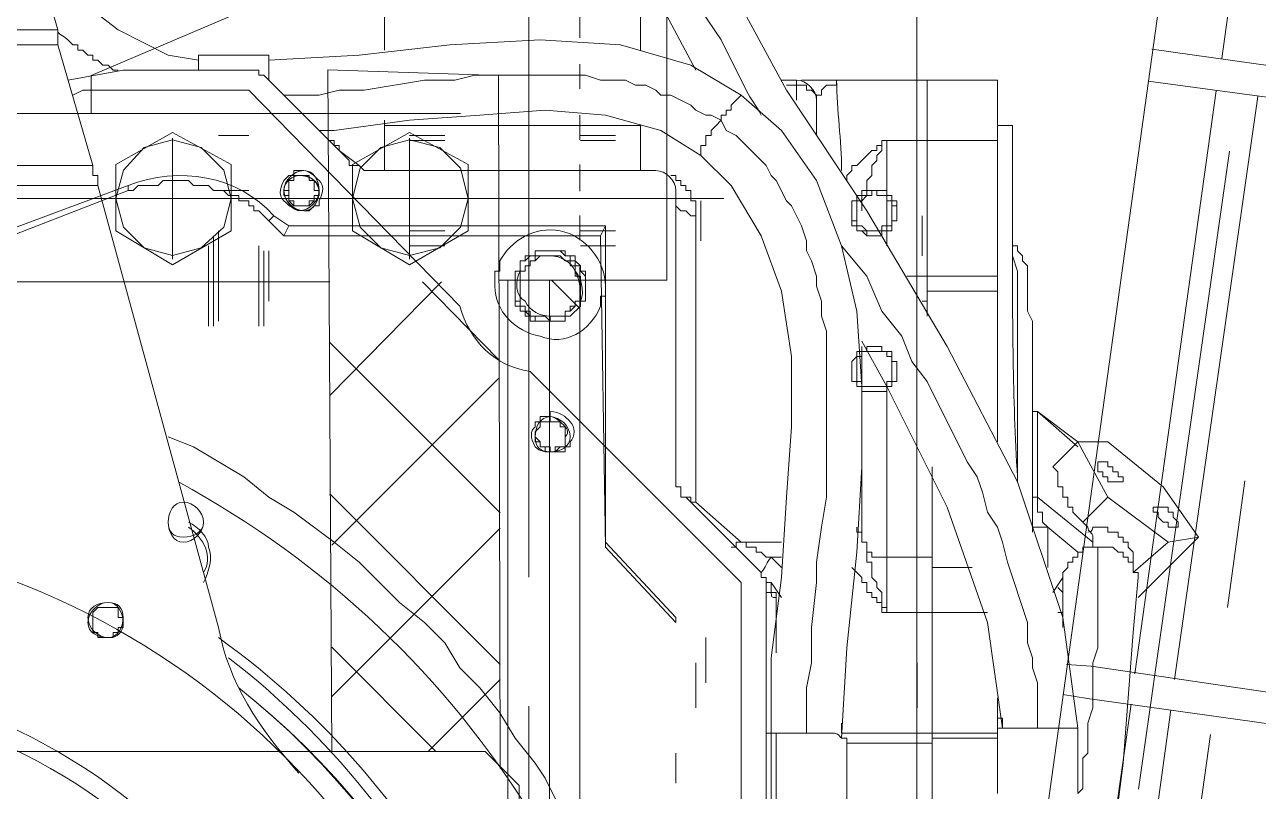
# Model space of a CAD drawing. Header units: millimetres. Extents: x 25083 to 52777, y 24772 to 45779.
# Drawn here: x 49519.5 to 49610.7, y 36784.5 to 36841.2 of the extents above; entities that cross this region are included whole.
import ezdxf

# ---------------------------------------------------------------- set-up
doc = ezdxf.new("R2010")
doc.units = ezdxf.units.MM
doc.layers.add('小车', color=7, linetype='Continuous')

# ---------------------------------------------------------------- blocks, each defined once
blk = doc.blocks.new('zw$D2F4')
at = {"color": 7, "lineweight": 5}
for points in [[(671.046, 981.502), (672.531, 972.961), (676.245, 962.934), (679.216, 957.363)], [(682.929, 955.878), (681.072, 959.592), (679.587, 961.82), (679.587, 962.191), (678.844, 963.305), (678.102, 965.533), (677.359, 966.647), (675.502, 972.218), (675.131, 972.961), (675.131, 974.075), (674.759, 975.189), (674.388, 975.931), (674.388, 977.046), (674.017, 977.788), (674.017, 979.645), (673.645, 980.759), (673.645, 981.502)], [(656.191, 958.849), (656.191, 974.817)], [(707.439, 908.715), (706.325, 916.885), (702.983, 926.912), (697.784, 936.939), (691.842, 946.965), (685.9, 955.878), (681.072, 964.791), (677.73, 973.703)], [(642.451, 958.106), (640.223, 958.478), (636.509, 960.334), (633.167, 962.934), (630.568, 965.533)], [(675.131, 958.849), (675.131, 966.276)], [(632.796, 959.592), (633.167, 959.22), (633.538, 959.22), (633.538, 958.849), (633.91, 958.849), (634.281, 958.478), (634.653, 958.478), (634.653, 958.106), (635.024, 958.106), (635.395, 957.735), (635.767, 957.735), (636.138, 957.363), (636.509, 957.363)], [(682.558, 955.507), (678.844, 957.735), (673.645, 959.22), (667.703, 959.592), (661.019, 959.22), (654.335, 958.478), (647.65, 958.106)], [(647.65, 958.478), (642.451, 958.478)], [(642.451, 958.106), (642.451, 958.478)], [(642.451, 958.478), (642.451, 958.106)], [(647.65, 958.106), (647.65, 958.478)], [(632.796, 956.621), (636.881, 957.363)], [(636.881, 957.363), (637.252, 957.363)], [(637.252, 957.363), (646.165, 957.363)], [(646.165, 957.363), (646.907, 957.363), (646.907, 956.992), (647.279, 956.992)], [(647.65, 957.363), (647.65, 958.106)], [(647.279, 956.992), (653.592, 950.679)], [(648.764, 955.507), (651.364, 955.507), (652.849, 955.878), (654.706, 955.878), (659.162, 956.621), (661.39, 956.621), (662.876, 956.992), (671.046, 956.992), (672.16, 956.621), (674.017, 956.621), (674.759, 956.249), (675.502, 956.249), (676.245, 955.878), (676.616, 955.507), (677.359, 955.507), (678.844, 954.764), (679.216, 954.393), (679.958, 954.021), (680.33, 954.021), (681.072, 953.65)], [(685.529, 956.621), (686.643, 956.621)], [(686.643, 956.249), (686.643, 956.621)], [(687.757, 956.621), (687.014, 956.621)], [(688.5, 956.621), (687.757, 956.621)], [(689.614, 956.621), (688.5, 956.621)], [(688.5, 955.878), (688.871, 956.249), (689.614, 956.249), (689.614, 956.621)], [(696.298, 956.621), (689.614, 956.621)], [(689.614, 956.621), (696.298, 956.621)], [(696.298, 956.621), (701.497, 956.621)], [(696.298, 956.621), (701.497, 956.621)], [(696.298, 955.878), (696.298, 956.621)], [(633.167, 955.507), (633.91, 955.878)], [(633.91, 955.878), (646.165, 955.878)], [(646.165, 955.878), (661.762, 939.91)], [(681.072, 953.65), (681.072, 954.021), (681.444, 954.021), (681.444, 954.393), (681.815, 954.393), (681.815, 954.764), (682.558, 955.507)], [(689.985, 907.973), (690.356, 914.657), (691.099, 921.713), (691.47, 928.026), (691.47, 933.968), (691.099, 939.538), (689.985, 944.366), (688.128, 949.194), (685.529, 952.907), (682.558, 955.507)], [(686.643, 956.249), (685.9, 956.249)], [(686.643, 955.135), (686.643, 956.249)], [(688.128, 955.135), (688.128, 955.507), (687.757, 955.878), (687.386, 955.878), (687.386, 956.249), (686.643, 956.249)], [(688.128, 955.507), (688.5, 955.507), (688.5, 955.878)], [(688.128, 955.135), (688.128, 955.507)], [(696.298, 953.65), (696.298, 955.878)], [(696.298, 955.878), (696.298, 955.135)], [(688.128, 952.536), (688.128, 955.135)], [(696.298, 955.135), (696.298, 954.393)], [(651.364, 952.907), (652.478, 952.907), (658.048, 953.65), (663.247, 954.021), (668.075, 954.393), (672.531, 954.021), (676.616, 952.907), (679.587, 951.05)], [(696.298, 954.393), (696.298, 953.65)], [(656.191, 953.279), (656.191, 953.65)], [(656.191, 953.279), (675.131, 953.279)], [(656.191, 953.279), (656.191, 949.936)], [(675.131, 949.936), (675.131, 953.279)], [(679.587, 951.05), (679.587, 951.793), (679.958, 951.793), (679.958, 952.536), (680.33, 952.536), (680.33, 952.907), (680.701, 953.279), (681.072, 953.65)], [(687.386, 908.344), (687.386, 911.686), (687.757, 913.543), (687.757, 916.143), (688.128, 919.485), (688.128, 920.97), (688.5, 923.57), (688.871, 925.798), (688.871, 938.053), (688.5, 939.167), (688.5, 940.281), (688.128, 941.395), (688.128, 942.138), (687.757, 943.252), (687.386, 943.995), (687.386, 944.737), (687.014, 945.851), (686.643, 946.594), (686.271, 947.337), (685.9, 947.708), (685.157, 949.194), (684.786, 949.565), (684.415, 950.308), (682.186, 952.536), (681.444, 952.907), (681.072, 953.65)], [(696.298, 952.164), (696.298, 953.65)], [(696.298, 953.65), (696.298, 952.907)], [(696.298, 952.907), (696.298, 952.164)], [(701.497, 953.279), (702.611, 953.279)], [(702.611, 945.48), (702.611, 953.279)], [(646.165, 952.536), (643.937, 952.536)], [(643.937, 952.536), (646.165, 952.536)], [(652.849, 951.422), (652.849, 951.793), (652.478, 951.793), (652.478, 952.164), (652.106, 952.164)], [(660.648, 952.536), (658.048, 952.536)], [(658.048, 952.536), (660.648, 952.536)], [(658.048, 952.536), (659.162, 952.536), (660.276, 952.536)], [(660.276, 952.536), (659.162, 952.536), (658.048, 952.536)], [(660.648, 952.536), (658.048, 952.536)], [(658.048, 952.536), (660.648, 952.536)], [(658.048, 952.536), (659.162, 952.536), (660.276, 952.536)], [(660.276, 952.536), (659.162, 952.536), (658.048, 952.536)], [(660.648, 952.164), (658.048, 952.164)], [(658.048, 952.164), (660.648, 952.164)], [(660.648, 952.164), (658.048, 952.164)], [(658.048, 952.164), (660.648, 952.164)], [(673.274, 952.536), (670.674, 952.536)], [(670.674, 952.536), (673.274, 952.536)], [(670.674, 952.536), (671.788, 952.536), (672.903, 952.536)], [(672.903, 952.536), (671.788, 952.536), (670.674, 952.536)], [(673.274, 952.536), (670.674, 952.536)], [(670.674, 952.536), (673.274, 952.536)], [(670.674, 952.536), (671.788, 952.536), (672.903, 952.536)], [(672.903, 952.536), (671.788, 952.536), (670.674, 952.536)], [(673.274, 952.164), (670.674, 952.164)], [(670.674, 952.164), (673.274, 952.164)], [(673.274, 952.164), (670.674, 952.164)], [(670.674, 952.164), (673.274, 952.164)], [(690.356, 949.194), (690.356, 949.565), (690.728, 949.936), (690.728, 950.308), (691.099, 950.308), (692.213, 951.422), (692.585, 951.422), (692.585, 951.793), (692.956, 951.793), (692.956, 952.164), (693.327, 952.164)], [(693.327, 952.164), (692.956, 952.164), (692.956, 951.422), (692.585, 951.05), (692.585, 950.679), (692.213, 950.308), (692.213, 949.565), (691.842, 949.194), (691.842, 948.08)], [(696.298, 952.164), (693.327, 952.164)], [(701.497, 952.164), (696.298, 952.164)], [(696.298, 942.138), (696.298, 952.164)], [(701.497, 942.138), (701.497, 952.164)], [(654.335, 950.308), (652.849, 951.422)], [(656.191, 951.422), (656.191, 949.936)], [(679.587, 951.05), (681.815, 948.822), (684.043, 945.109), (685.529, 941.024), (686.271, 936.196), (686.271, 930.997), (685.9, 925.798), (685.529, 919.856)], [(653.592, 950.679), (653.592, 950.308), (654.335, 950.308), (654.706, 949.936)], [(647.65, 946.223), (646.907, 946.965), (646.536, 946.965), (646.536, 947.337), (646.165, 947.337), (646.165, 947.708), (645.422, 947.708), (645.422, 948.08), (644.679, 948.08), (644.308, 948.451), (643.565, 948.451), (643.194, 948.822), (642.08, 948.822), (641.708, 949.194), (641.337, 949.194), (640.966, 949.194), (639.852, 949.194), (639.48, 948.822), (637.995, 948.822), (637.623, 948.451), (637.252, 948.451)], [(650.25, 949.936), (649.507, 949.936), (649.507, 949.565), (649.136, 949.565), (648.764, 949.194)], [(649.878, 949.565), (649.507, 949.565), (649.507, 949.194), (649.136, 949.194), (649.136, 948.822), (649.136, 948.451), (648.764, 948.451), (648.764, 948.08), (649.136, 948.08), (649.136, 947.708), (649.507, 947.337), (649.878, 947.337)], [(649.507, 949.565), (649.507, 949.194), (649.136, 949.194), (649.136, 948.822)], [(649.507, 949.194), (649.507, 949.565), (649.878, 949.565)], [(650.25, 949.565), (649.507, 949.565)], [(649.878, 947.337), (650.621, 947.337), (650.992, 947.708), (650.992, 948.08), (651.364, 948.08), (651.364, 948.451), (650.992, 948.451), (650.992, 949.194), (650.621, 949.194), (650.621, 949.565), (649.878, 949.565)], [(654.706, 949.936), (676.245, 949.936)], [(678.473, 948.822), (678.102, 948.822), (678.102, 949.194), (677.73, 949.194), (677.73, 949.565)], [(637.252, 948.451), (620.912, 942.138)], [(621.284, 942.88), (637.252, 948.822)], [(637.252, 948.451), (637.252, 948.822)], [(646.165, 948.451), (645.051, 948.451), (643.937, 948.451)], [(643.937, 948.451), (645.051, 948.451), (646.165, 948.451)], [(645.793, 948.451), (644.308, 948.451)], [(644.308, 948.451), (645.793, 948.451)], [(649.136, 948.822), (649.136, 948.08)], [(677.73, 948.451), (677.73, 926.912)], [(679.216, 946.594), (679.216, 947.708), (678.844, 947.708), (678.844, 948.451), (678.473, 948.451), (678.473, 948.822)], [(692.213, 948.451), (691.47, 948.451), (691.47, 948.08), (691.099, 948.08), (691.099, 947.708), (690.728, 947.708), (690.728, 945.851), (691.099, 945.851), (691.099, 945.48), (691.47, 945.48), (691.842, 945.109), (692.213, 945.109)], [(692.213, 948.451), (691.47, 948.451), (691.47, 948.08), (691.099, 948.08), (691.099, 947.708), (690.728, 947.708), (690.728, 946.223), (691.099, 946.223), (691.099, 945.48), (691.842, 945.48), (691.842, 945.109), (692.213, 945.109)], [(692.213, 945.48), (691.842, 945.48), (691.47, 945.851), (691.099, 945.851), (691.099, 946.223), (691.099, 947.708), (691.47, 947.708), (691.47, 948.08), (692.213, 948.08), (692.213, 948.451)], [(692.213, 945.109), (692.956, 945.109), (692.956, 945.48), (693.699, 945.48), (693.699, 945.851), (693.699, 946.223), (694.07, 946.223), (694.07, 947.337), (693.699, 947.337), (693.699, 948.08), (693.327, 948.08), (693.327, 948.451), (692.213, 948.451)], [(692.213, 945.109), (692.956, 945.109), (692.956, 945.48), (693.699, 945.48), (693.699, 945.851), (693.699, 946.223), (694.07, 946.223), (694.07, 947.708), (693.699, 947.708), (693.699, 948.08), (693.327, 948.08), (693.327, 948.451), (692.213, 948.451)], [(692.213, 948.451), (692.585, 948.451), (692.585, 948.08), (693.327, 948.08), (693.327, 947.708), (693.699, 947.708), (693.699, 945.851), (692.956, 945.851), (692.956, 945.48), (692.213, 945.48)], [(649.136, 948.08), (649.136, 947.708), (649.507, 947.708), (649.507, 947.337), (649.878, 947.337), (650.25, 947.337)], [(650.25, 946.965), (650.621, 946.965), (650.992, 947.337), (651.364, 947.337), (651.364, 947.708)], [(650.25, 947.337), (650.621, 947.337)], [(650.621, 947.337), (650.621, 947.708), (650.992, 947.708)], [(679.216, 946.594), (678.844, 946.594), (678.473, 946.965), (678.102, 946.965), (677.73, 947.337)], [(679.587, 944.737), (679.587, 947.708)], [(679.587, 947.708), (679.587, 944.737)], [(679.587, 945.109), (679.587, 947.337)], [(679.587, 947.337), (679.587, 945.109)], [(691.47, 946.965), (691.47, 947.708), (691.842, 948.08)], [(696.298, 944.737), (696.298, 947.708)], [(696.298, 947.708), (696.298, 944.737)], [(648.021, 946.594), (647.65, 946.223)], [(648.021, 946.594), (649.136, 945.851)], [(679.216, 946.594), (679.216, 925.427)], [(679.216, 946.594), (679.216, 943.623)], [(679.216, 943.623), (679.216, 946.594)], [(679.216, 946.594), (679.216, 943.995)], [(679.216, 943.995), (679.216, 946.594)], [(695.927, 946.594), (695.927, 943.623)], [(695.927, 943.623), (695.927, 946.594)], [(643.937, 941.024), (643.937, 945.48), (643.937, 943.252)], [(648.764, 945.109), (647.65, 946.223)], [(648.764, 945.109), (649.136, 945.851)], [(649.136, 945.851), (672.531, 945.851)], [(660.648, 945.48), (659.905, 945.48), (659.534, 945.48), (658.048, 945.48)], [(658.048, 945.48), (658.791, 945.48), (660.648, 945.48)], [(660.648, 945.48), (658.048, 945.48)], [(658.048, 945.48), (660.648, 945.48)], [(660.648, 945.48), (659.905, 945.48), (659.534, 945.48), (658.048, 945.48)], [(658.048, 945.48), (658.791, 945.48), (660.648, 945.48)], [(660.648, 945.48), (658.048, 945.48)], [(658.048, 945.48), (660.648, 945.48)], [(673.274, 945.48), (672.531, 945.48), (672.16, 945.48), (670.674, 945.48)], [(670.674, 945.48), (671.417, 945.48), (673.274, 945.48)], [(673.274, 945.48), (670.674, 945.48)], [(670.674, 945.48), (673.274, 945.48)], [(673.274, 945.48), (672.531, 945.48), (672.16, 945.48), (670.674, 945.48)], [(670.674, 945.48), (671.417, 945.48), (673.274, 945.48)], [(673.274, 945.48), (670.674, 945.48)], [(670.674, 945.48), (673.274, 945.48)], [(672.16, 945.109), (672.531, 945.851)], [(672.531, 945.851), (672.531, 922.456)], [(702.611, 945.109), (702.611, 945.48)], [(643.565, 941.024), (643.565, 945.109), (643.565, 943.252)], [(672.16, 945.109), (648.764, 945.109)], [(672.531, 922.084), (672.16, 945.109)], [(702.611, 944.737), (702.611, 945.109)], [(643.194, 944.366), (643.194, 938.424)], [(643.194, 938.424), (643.194, 944.366)], [(643.565, 944.366), (643.565, 938.424)], [(643.565, 938.424), (643.565, 944.366)], [(646.907, 938.424), (646.907, 944.366)], [(646.907, 944.366), (646.907, 938.424)], [(647.279, 943.995), (647.279, 938.424)], [(647.279, 938.424), (647.279, 943.995)], [(647.279, 943.252), (647.279, 943.995), (647.279, 943.623), (647.279, 940.652)], [(647.65, 943.252), (647.65, 943.995), (647.65, 943.623), (647.65, 941.024)], [(658.048, 944.366), (660.648, 944.366)], [(660.648, 944.366), (658.048, 944.366)], [(660.276, 944.366), (659.162, 944.366), (658.048, 944.366)], [(658.048, 944.366), (659.162, 944.366), (660.276, 944.366)], [(658.048, 944.366), (660.648, 944.366)], [(660.648, 944.366), (658.048, 944.366)], [(660.276, 944.366), (659.534, 944.366), (659.162, 944.366), (658.048, 944.366)], [(658.048, 944.366), (659.162, 944.366), (660.276, 944.366)], [(668.446, 938.796), (667.332, 938.796), (667.332, 939.167), (666.961, 939.167), (666.589, 939.538), (666.218, 939.538), (666.218, 939.91), (666.218, 940.281), (665.847, 940.281), (665.847, 942.509), (666.218, 942.509), (666.218, 943.252), (666.589, 943.252), (666.589, 943.623), (667.332, 943.623), (667.332, 943.995), (668.446, 943.995)], [(668.446, 938.796), (666.961, 938.796), (666.961, 939.167), (666.589, 939.167), (666.589, 939.538), (666.218, 939.538), (666.218, 939.91), (665.847, 939.91), (665.847, 942.509), (666.218, 942.509), (666.218, 943.252), (666.589, 943.252), (666.961, 943.623), (667.332, 943.623), (667.332, 943.995), (668.446, 943.995)], [(668.446, 943.995), (669.56, 943.995), (669.56, 943.623), (670.303, 943.623), (670.303, 943.252), (670.674, 942.88), (670.674, 942.509), (671.046, 942.509), (671.046, 940.281), (670.674, 940.281), (670.674, 939.91), (669.932, 939.167), (669.56, 939.167), (669.56, 938.796), (668.446, 938.796)], [(668.446, 943.995), (669.189, 943.995), (669.56, 943.623), (669.932, 943.623), (669.932, 943.252), (670.303, 943.252), (670.303, 942.88), (670.674, 942.88), (670.674, 942.509), (671.046, 942.138), (671.046, 940.281), (670.674, 940.281), (670.674, 939.91), (669.932, 939.167), (669.56, 939.167), (669.56, 938.796), (668.446, 938.796)], [(670.674, 944.366), (673.274, 944.366)], [(673.274, 944.366), (670.674, 944.366)], [(672.903, 944.366), (672.16, 944.366), (670.674, 944.366)], [(670.674, 944.366), (671.788, 944.366), (672.903, 944.366)], [(670.674, 944.366), (673.274, 944.366)], [(673.274, 944.366), (670.674, 944.366)], [(672.903, 944.366), (672.16, 944.366), (671.788, 944.366), (670.674, 944.366)], [(670.674, 944.366), (671.788, 944.366), (672.903, 944.366)], [(704.468, 908.715), (704.468, 912.058), (704.097, 913.172), (704.097, 913.914), (703.725, 915.029), (703.725, 916.514), (702.24, 920.97), (701.869, 922.456), (701.497, 923.57), (700.754, 924.684), (700.383, 926.169), (700.012, 927.283), (699.269, 928.397), (696.298, 934.339), (695.184, 935.825), (694.441, 937.681), (692.956, 939.538), (691.842, 942.138), (689.985, 944.366)], [(702.611, 944.366), (702.983, 944.366), (702.983, 943.995), (703.354, 943.623), (703.354, 943.252), (703.725, 942.88), (703.725, 939.538), (704.097, 938.796), (704.097, 932.854)], [(702.611, 943.623), (702.611, 944.366)], [(643.194, 942.88), (643.194, 939.538)], [(643.194, 939.538), (643.194, 942.88)], [(643.565, 943.252), (643.565, 938.796), (643.565, 939.167), (643.565, 940.652)], [(643.565, 942.88), (643.565, 941.395)], [(643.565, 941.395), (643.565, 942.88)], [(643.937, 943.252), (643.937, 938.796), (643.937, 940.652)], [(647.279, 940.652), (647.279, 939.91), (647.279, 940.281), (647.279, 943.252)], [(647.65, 941.024), (647.65, 940.281), (647.65, 940.652), (647.65, 943.252)], [(664.733, 943.252), (664.733, 942.509), (664.361, 942.509), (664.361, 941.395)], [(666.218, 942.509), (666.589, 942.509), (666.589, 942.88), (666.961, 942.88), (666.961, 943.252), (667.332, 943.252), (667.703, 943.623), (668.446, 943.623)], [(668.446, 943.623), (667.332, 943.623), (667.332, 943.252), (666.961, 943.252), (666.961, 942.88), (666.589, 942.88), (666.589, 942.509), (666.218, 942.509)], [(668.446, 943.623), (667.332, 943.623), (667.332, 943.252), (666.961, 943.252), (666.961, 942.88), (666.589, 942.88), (666.589, 942.509), (666.218, 942.509), (666.218, 939.91), (666.589, 939.91), (666.589, 939.538), (666.961, 939.538), (666.961, 939.167), (668.075, 939.167), (668.446, 938.796)], [(668.446, 938.796), (668.446, 939.167), (669.56, 939.167), (669.56, 939.538), (669.932, 939.538), (670.303, 939.91), (670.303, 940.281), (670.674, 940.281), (670.674, 942.138), (670.303, 942.138), (670.303, 942.88), (669.932, 942.88), (669.932, 943.252), (669.56, 943.252), (669.189, 943.623), (668.446, 943.623)], [(702.983, 926.912), (702.983, 942.509), (702.611, 943.623)], [(696.298, 942.138), (694.813, 942.138)], [(701.497, 942.138), (696.298, 942.138)], [(701.497, 941.024), (701.497, 942.138)], [(643.565, 940.652), (643.565, 941.024)], [(643.937, 940.652), (643.937, 941.024)], [(672.16, 939.91), (672.16, 940.652), (672.531, 940.652), (672.531, 941.395)], [(701.497, 941.024), (696.298, 941.024)], [(701.497, 938.796), (701.497, 941.024)], [(668.446, 939.167), (669.56, 939.167), (669.56, 939.538), (669.932, 939.538), (669.932, 939.91), (670.303, 939.91), (670.303, 940.281), (670.674, 940.281)], [(696.298, 940.281), (695.927, 940.281)], [(696.298, 939.167), (696.298, 940.281)], [(701.497, 929.883), (701.497, 938.796)], [(691.47, 937.31), (693.327, 933.968), (697.784, 925.055), (700.754, 916.514)], [(692.213, 936.939), (691.842, 936.939), (691.842, 936.567), (691.099, 936.567), (691.099, 936.196), (690.728, 935.825), (690.728, 934.339), (691.099, 934.339), (691.099, 933.968), (691.47, 933.968), (691.47, 933.597), (692.213, 933.597)], [(692.213, 936.939), (691.842, 936.939), (691.842, 936.567), (691.099, 936.567), (691.099, 936.196), (690.728, 935.825), (690.728, 934.339), (691.099, 934.339), (691.099, 933.968), (691.47, 933.968), (691.47, 933.597), (692.213, 933.597)], [(692.213, 933.968), (691.47, 933.968), (691.47, 934.339), (691.099, 934.339), (691.099, 934.711), (691.099, 936.196), (691.47, 936.196), (691.47, 936.567), (692.213, 936.567)], [(691.47, 922.827), (691.47, 936.939)], [(692.213, 933.597), (693.327, 933.597), (693.327, 933.968), (693.699, 933.968), (693.699, 934.339), (694.07, 934.339), (694.07, 935.825), (693.699, 935.825), (693.699, 936.196), (693.327, 936.196), (693.327, 936.567), (692.956, 936.567), (692.956, 936.939), (692.213, 936.939)], [(692.213, 933.597), (693.327, 933.597), (693.327, 933.968), (693.699, 933.968), (693.699, 934.339), (694.07, 934.339), (694.07, 935.825), (693.699, 935.825), (693.699, 936.567), (692.956, 936.567), (692.956, 936.939), (692.213, 936.939)], [(692.213, 936.567), (693.327, 936.567), (693.327, 936.196), (693.699, 936.196), (693.699, 935.825), (693.699, 934.339), (693.327, 934.339), (693.327, 933.968), (692.213, 933.968)], [(666.961, 935.082), (682.558, 919.485)], [(704.097, 932.482), (704.097, 932.854)], [(704.097, 932.854), (704.097, 932.111)], [(668.446, 932.111), (668.446, 931.74), (667.703, 931.74), (667.703, 931.368), (667.332, 931.368), (667.332, 930.997)], [(704.468, 932.111), (704.097, 932.111), (704.097, 932.482)], [(704.468, 932.111), (704.097, 932.111), (704.097, 932.482)], [(704.097, 932.111), (704.097, 931.368)], [(704.468, 932.111), (704.468, 925.798)], [(707.439, 929.512), (704.468, 932.111)], [(704.468, 932.111), (707.439, 929.883)], [(668.446, 931.368), (667.703, 931.368), (667.703, 930.997), (667.332, 930.626), (667.332, 929.883), (667.703, 929.883), (667.703, 929.512), (668.075, 929.512), (668.075, 929.14), (668.446, 929.14)], [(667.703, 930.997), (667.332, 930.626), (667.332, 930.254)], [(668.075, 931.368), (667.703, 931.368), (667.703, 930.997)], [(668.446, 931.74), (668.446, 931.368), (668.075, 931.368)], [(668.075, 931.368), (668.446, 931.368)], [(668.446, 929.14), (668.818, 929.14), (669.189, 929.512), (669.56, 929.512), (669.56, 929.883), (669.56, 930.997), (669.189, 930.997), (669.189, 931.368), (668.446, 931.368)], [(640.223, 930.254), (642.08, 929.512), (645.793, 927.283), (647.65, 925.798), (649.507, 924.684), (652.478, 922.456), (654.335, 920.97), (657.305, 917.999), (659.162, 916.514), (660.648, 915.029), (661.762, 913.172), (663.247, 911.686), (664.733, 909.83), (665.847, 907.973), (667.332, 906.116), (668.075, 905.002), (669.189, 902.774)], [(667.332, 930.254), (667.703, 929.883), (667.703, 929.512), (668.446, 929.512), (668.446, 929.14)], [(668.446, 929.14), (669.56, 929.14), (669.56, 929.512), (669.932, 929.512), (669.932, 929.883)], [(668.446, 929.14), (668.818, 929.14), (668.818, 929.512), (669.189, 929.512)], [(669.189, 929.512), (669.56, 929.512), (669.56, 929.883)], [(705.582, 928.026), (707.439, 929.883)], [(707.439, 929.883), (709.667, 929.883)], [(709.667, 925.798), (707.439, 929.883)], [(713.752, 926.541), (709.667, 929.883)], [(708.924, 928.397), (708.924, 927.655), (709.296, 927.655), (709.296, 927.283), (709.667, 927.283), (709.667, 926.912)], [(709.667, 928.397), (708.924, 928.397)], [(710.41, 926.912), (710.781, 926.912), (710.781, 927.283), (710.41, 927.283), (710.41, 927.655), (710.038, 927.655), (710.038, 928.026), (709.667, 928.026), (709.667, 928.397)], [(696.669, 921.342), (696.669, 928.026)], [(705.582, 928.026), (705.953, 927.655)], [(705.953, 927.655), (705.953, 926.541), (706.325, 926.541), (706.325, 925.798), (706.696, 925.798), (706.696, 925.055), (707.068, 925.055), (707.068, 924.684), (707.439, 924.313), (707.81, 923.941), (708.182, 923.57)], [(677.73, 926.912), (677.73, 926.541), (678.102, 926.541), (678.102, 925.798), (678.473, 925.798)], [(704.097, 926.541), (704.097, 925.798)], [(704.097, 926.541), (704.097, 925.798), (704.468, 925.798)], [(709.667, 926.912), (710.41, 926.912)], [(713.752, 926.541), (716.352, 922.827)], [(678.473, 925.798), (684.043, 920.228)], [(678.473, 925.798), (678.844, 925.798)], [(678.844, 925.798), (678.844, 925.427), (679.216, 925.427)], [(679.216, 925.427), (678.844, 925.427)], [(682.558, 922.456), (679.216, 925.427)], [(704.097, 925.798), (704.097, 923.57)], [(704.468, 925.798), (708.553, 922.456)], [(704.468, 925.798), (704.468, 924.684), (704.839, 924.684), (704.839, 923.941), (705.211, 923.57)], [(707.81, 923.941), (709.667, 925.798)], [(709.667, 925.798), (714.123, 922.456)], [(713.009, 925.055), (713.009, 924.684), (713.381, 924.684), (713.381, 924.313), (713.752, 923.941), (714.123, 923.941)], [(713.752, 925.055), (713.381, 925.055), (713.009, 925.055)], [(714.866, 923.57), (714.866, 923.941), (714.495, 924.313), (714.495, 924.684), (714.123, 924.684), (714.123, 925.055), (713.752, 925.055)], [(714.123, 923.941), (714.123, 923.57), (714.866, 923.57)], [(691.099, 923.57), (691.099, 923.198), (691.47, 923.198), (691.47, 922.827)], [(691.47, 922.827), (691.47, 922.456)], [(692.213, 921.713), (691.842, 921.713), (691.842, 922.456), (691.47, 922.456), (691.47, 922.827)], [(705.211, 923.57), (704.097, 923.57), (704.097, 923.198)], [(705.211, 923.57), (705.211, 920.599)], [(705.211, 923.57), (707.439, 921.713)], [(711.524, 921.342), (711.524, 921.713), (711.152, 922.084), (711.152, 922.456), (710.781, 922.456), (710.781, 922.827), (710.41, 922.827), (710.41, 923.198), (709.667, 923.198), (709.667, 923.57), (708.553, 923.57)], [(708.553, 922.827), (708.553, 922.456)], [(711.895, 918.371), (716.352, 922.827)], [(716.352, 922.827), (714.123, 922.456)], [(672.531, 922.456), (672.531, 922.084)], [(672.531, 922.456), (677.73, 916.885)], [(677.73, 916.514), (672.531, 922.084)], [(681.815, 922.084), (682.186, 922.084), (682.186, 922.456), (682.558, 922.456)], [(682.558, 922.456), (685.529, 922.456)], [(684.786, 921.342), (684.415, 921.342), (684.043, 921.713), (683.672, 921.713), (683.672, 922.084), (682.929, 922.084), (682.929, 922.456), (682.558, 922.456)], [(691.842, 922.456), (691.842, 921.713)], [(708.182, 922.084), (707.81, 922.084), (707.81, 921.713), (707.439, 921.713), (707.439, 921.342), (707.068, 921.342)], [(708.553, 922.084), (708.182, 922.084)], [(708.182, 908.715), (708.182, 909.087), (708.553, 910.201), (708.553, 913.543), (708.924, 914.657), (708.924, 922.084)], [(708.553, 922.084), (708.553, 922.456)], [(711.152, 921.342), (710.781, 921.342), (710.781, 921.713), (710.41, 921.713), (710.038, 922.084), (709.296, 922.084), (708.924, 922.084)], [(714.123, 922.456), (711.524, 920.228)], [(685.529, 921.342), (684.786, 921.342)], [(685.529, 920.599), (684.786, 921.342)], [(691.842, 921.713), (691.842, 920.97), (692.213, 920.97)], [(693.327, 921.342), (692.213, 921.342), (692.213, 921.713)], [(692.213, 920.97), (692.213, 919.856), (692.585, 919.485), (692.585, 919.114), (692.956, 918.742), (692.956, 917.628), (693.327, 917.628), (693.327, 917.257)], [(693.327, 921.342), (692.585, 921.342)], [(693.327, 921.342), (696.669, 921.342)], [(693.327, 921.342), (693.327, 918.742), (693.327, 917.257)], [(696.669, 920.228), (696.669, 921.342)], [(707.068, 921.342), (707.068, 920.97), (706.696, 920.97), (706.696, 920.599)], [(711.524, 920.599), (711.524, 920.97), (711.152, 920.97), (711.152, 921.342)], [(711.524, 921.342), (711.524, 920.97)], [(684.043, 920.228), (684.043, 919.856), (684.415, 919.856), (684.415, 919.114)], [(693.327, 917.257), (692.956, 917.257), (692.956, 917.999), (692.585, 917.999), (692.585, 918.371), (692.213, 918.371), (692.213, 918.742), (691.842, 918.742), (691.842, 919.485), (691.47, 919.485), (691.47, 919.856), (690.728, 920.599)], [(696.669, 920.599), (699.64, 920.599)], [(711.895, 919.856), (711.895, 920.228), (711.524, 920.228), (711.524, 920.599)], [(682.558, 919.485), (682.558, 818.847)], [(684.786, 919.485), (684.415, 919.485)], [(684.415, 819.218), (684.415, 919.114)], [(685.529, 919.856), (684.786, 913.914)], [(684.786, 919.485), (685.529, 918.371)], [(684.786, 919.485), (684.786, 919.114)], [(684.786, 919.114), (684.786, 918.742), (685.157, 918.742), (685.157, 918.371)], [(706.325, 919.856), (705.582, 918.742)], [(705.953, 893.861), (707.068, 894.232), (708.182, 894.975), (708.924, 896.089), (709.296, 897.575), (710.038, 900.174), (710.781, 906.116), (711.524, 915.771), (711.895, 919.856)], [(706.325, 918.742), (705.953, 919.114)], [(706.325, 919.856), (706.325, 916.143)], [(684.415, 918.742), (684.786, 918.742)], [(685.157, 918.371), (685.157, 914.286)], [(685.157, 918.371), (685.157, 917.999)], [(696.669, 918.742), (696.669, 917.628)], [(635.767, 917.628), (635.024, 917.628), (634.653, 917.257), (634.653, 915.771), (635.024, 915.771), (635.024, 915.4), (635.767, 915.4)], [(635.767, 915.4), (636.138, 915.4), (636.138, 915.771), (636.509, 915.771), (636.509, 916.143), (636.881, 916.143), (636.881, 916.885), (636.509, 916.885), (636.509, 917.628), (635.767, 917.628)], [(696.669, 917.257), (693.327, 917.257)], [(696.669, 917.628), (696.669, 917.257)], [(696.669, 917.257), (700.754, 917.257)], [(696.669, 908.344), (696.669, 917.257)], [(696.669, 917.257), (696.669, 916.143)], [(705.953, 917.257), (706.325, 917.257)], [(677.73, 916.885), (677.73, 916.514)], [(700.754, 916.514), (701.869, 908.715)], [(679.958, 912.058), (679.958, 914.657), (679.958, 915.4)], [(679.958, 915.4), (679.958, 912.8), (679.958, 912.058)], [(696.669, 916.143), (696.669, 914.286)], [(696.669, 912.058), (696.669, 915.4)], [(696.669, 915.4), (696.669, 912.058)], [(679.958, 912.429), (679.958, 915.029)], [(679.958, 915.029), (679.958, 912.429)], [(684.786, 913.914), (684.786, 908.344)], [(696.669, 914.286), (696.669, 913.172)], [(679.216, 913.543), (679.216, 910.944), (679.216, 910.201)], [(679.216, 910.201), (679.216, 912.8), (679.216, 913.543)], [(679.216, 913.172), (679.216, 910.572)], [(679.216, 910.572), (679.216, 913.172)], [(695.555, 913.543), (695.555, 910.201)], [(695.555, 910.201), (695.555, 913.543)], [(696.669, 913.172), (696.669, 911.315)], [(696.669, 911.315), (696.669, 910.201)], [(701.497, 909.458), (701.497, 910.944)], [(696.669, 910.201), (696.669, 908.344)], [(689.985, 909.087), (689.985, 908.344)], [(701.869, 909.458), (701.497, 909.458)], [(701.497, 909.087), (701.497, 909.458)], [(701.497, 909.087), (701.497, 908.715)], [(701.869, 908.715), (701.869, 909.458)], [(684.786, 908.344), (684.415, 908.344)], [(684.786, 908.344), (684.786, 903.145)], [(684.786, 908.344), (684.786, 903.145)], [(685.157, 908.344), (684.786, 908.344)], [(685.157, 908.344), (685.157, 903.145)], [(696.669, 908.344), (689.985, 908.344)], [(696.669, 908.344), (696.669, 907.973)], [(701.497, 908.344), (696.669, 908.344)], [(701.497, 903.888), (701.497, 908.715)], [(701.869, 908.715), (701.497, 908.715)], [(704.468, 908.715), (701.869, 908.715)], [(702.24, 908.715), (702.611, 908.715)], [(706.325, 908.715), (704.468, 908.715)], [(706.325, 908.715), (707.439, 908.715)], [(707.068, 908.715), (706.325, 908.715)], [(707.439, 908.715), (707.068, 908.715)], [(707.439, 903.888), (707.439, 908.715)], [(707.439, 903.888), (707.81, 904.259), (707.81, 906.487), (708.182, 906.859), (708.182, 908.715)], [(690.356, 907.973), (689.985, 907.973)], [(690.356, 907.973), (690.356, 903.145)], [(696.669, 907.601), (690.356, 907.601)], [(696.669, 907.973), (696.669, 881.978)], [(701.497, 907.973), (696.669, 907.973)], [(677.73, 904.631), (677.73, 906.487), (677.73, 906.859)], [(677.73, 906.859), (677.73, 905.002), (677.73, 904.631)], [(677.73, 905.002), (677.73, 906.487)], [(677.73, 906.487), (677.73, 905.002)], [(684.415, 904.631), (684.415, 906.859)], [(684.415, 906.859), (684.415, 904.631)]]:
    blk.add_lwpolyline(points, dxfattribs=at)
at = {"color": 7, "lineweight": 0}
for points in [[(632.053, 960.334), (629.082, 970.732)], [(632.053, 960.334), (614.228, 960.334)], [(632.053, 959.22), (632.053, 960.334)], [(632.053, 959.22), (616.827, 959.22)], [(634.653, 950.308), (632.053, 959.22)], [(634.653, 950.308), (624.626, 950.308)], [(635.024, 948.822), (635.024, 949.565), (634.653, 949.565), (634.653, 950.308)], [(635.024, 948.822), (624.997, 948.822)], [(635.024, 948.822), (643.937, 916.143)]]:
    blk.add_lwpolyline(points, dxfattribs=at)
at = {"color": 7, "lineweight": 5}
for points in [[(631.682, 960.334), (631.682, 960.334), (632.053, 960.334), (632.053, 960.334)], [(632.053, 960.334), (632.053, 959.963), (632.424, 959.963), (632.796, 959.592)], [(642.451, 957.735), (642.451, 958.106), (642.451, 958.106), (642.451, 958.106)], [(642.451, 957.363), (642.451, 957.735), (642.451, 957.735), (642.451, 957.735)], [(647.65, 956.621), (647.65, 956.992), (647.65, 956.992), (647.65, 957.363)], [(688.128, 955.135), (688.128, 955.878), (687.386, 956.621), (686.643, 956.621)], [(689.985, 949.936), (689.985, 952.164), (689.614, 954.393), (689.614, 956.621)], [(701.497, 952.164), (701.497, 953.65), (701.497, 955.135), (701.497, 956.621)], [(682.929, 955.878), (683.301, 955.135), (683.672, 954.764), (684.043, 954.021)], [(693.327, 947.708), (693.327, 949.194), (693.327, 950.679), (693.327, 952.164)], [(696.298, 951.05), (696.298, 951.422), (696.298, 951.793), (696.298, 952.164)], [(652.849, 951.422), (652.849, 951.422), (652.849, 951.422), (652.849, 951.422)], [(637.252, 948.822), (640.966, 950.308), (645.422, 949.565), (648.021, 946.594)], [(648.764, 949.194), (648.393, 948.451), (648.393, 948.08), (648.764, 947.708)], [(651.364, 949.194), (650.992, 949.565), (650.621, 949.936), (650.25, 949.936)], [(650.992, 949.194), (650.621, 949.565), (650.25, 949.565), (650.25, 949.565)], [(651.364, 948.08), (651.364, 948.451), (651.364, 948.822), (650.992, 949.194)], [(651.364, 947.708), (651.735, 948.451), (651.735, 948.822), (651.364, 949.194)], [(677.73, 948.451), (677.73, 949.194), (676.987, 949.936), (676.245, 949.936)], [(677.73, 949.565), (677.73, 949.565), (677.359, 949.565), (677.359, 949.565)], [(678.473, 948.822), (678.473, 948.822), (678.473, 948.822), (678.473, 948.822)], [(648.764, 947.708), (649.136, 947.337), (649.507, 946.965), (650.25, 946.965)], [(650.992, 947.708), (650.992, 947.708), (650.992, 947.708), (650.992, 948.08)], [(650.992, 948.08), (650.992, 948.08), (650.992, 948.08), (651.364, 948.08)], [(693.327, 944.366), (693.327, 945.48), (693.327, 946.594), (693.327, 947.708)], [(664.733, 943.252), (665.475, 944.737), (667.332, 945.851), (669.189, 945.48)], [(669.189, 945.48), (671.046, 945.109), (672.531, 943.252), (672.531, 941.395)], [(702.983, 927.283), (702.611, 933.225), (702.611, 938.796), (702.611, 944.737)], [(643.194, 944.366), (643.194, 944.366), (643.194, 944.366), (643.194, 944.366)], [(643.565, 944.366), (643.565, 944.366), (643.565, 944.366), (643.565, 944.366)], [(670.303, 942.509), (669.932, 943.252), (669.189, 943.623), (668.446, 943.623)], [(670.303, 942.509), (669.932, 943.252), (669.189, 943.623), (668.446, 943.623)], [(666.218, 942.509), (665.847, 941.766), (665.847, 940.652), (666.589, 940.281)], [(670.674, 940.281), (670.674, 941.024), (670.674, 941.766), (670.303, 942.509)], [(670.674, 940.281), (671.046, 941.024), (670.674, 942.138), (670.303, 942.509)], [(696.298, 942.138), (696.298, 941.766), (696.298, 941.395), (696.298, 941.024)], [(664.361, 941.395), (664.361, 939.538), (665.847, 938.053), (667.703, 937.681)], [(696.298, 941.024), (696.298, 940.652), (696.298, 940.281), (696.298, 940.281)], [(666.589, 940.281), (666.961, 939.538), (667.703, 939.167), (668.446, 939.167)], [(661.762, 939.91), (662.504, 937.31), (664.361, 935.453), (666.961, 935.082)], [(667.703, 937.681), (669.56, 936.939), (671.417, 938.053), (672.16, 939.91)], [(643.194, 938.424), (643.194, 938.424), (643.194, 938.424), (643.194, 938.424)], [(643.565, 938.424), (643.565, 938.424), (643.565, 938.424), (643.565, 938.424)], [(693.327, 921.342), (693.327, 925.427), (693.327, 929.883), (693.327, 934.339)], [(669.932, 931.368), (669.56, 931.74), (669.189, 932.111), (668.446, 932.111)], [(667.332, 930.997), (666.961, 930.626), (666.961, 930.254), (667.332, 929.512)], [(669.56, 930.997), (669.189, 931.368), (668.818, 931.74), (668.446, 931.74)], [(669.56, 930.254), (669.932, 930.626), (669.56, 930.997), (669.56, 930.997)], [(669.932, 929.883), (670.303, 930.254), (670.303, 930.997), (669.932, 931.368)], [(704.097, 926.541), (704.097, 928.026), (704.097, 929.883), (704.097, 931.368)], [(669.56, 929.883), (669.56, 929.883), (669.56, 930.254), (669.56, 930.254)], [(667.332, 929.512), (667.703, 929.14), (668.075, 929.14), (668.446, 929.14)], [(669.56, 929.883), (669.56, 929.883), (669.56, 929.883), (669.56, 929.883)], [(676.987, 868.237), (676.616, 892.747), (662.876, 915.029), (640.966, 926.912)], [(643.194, 922.084), (643.194, 922.827), (642.451, 923.57), (641.708, 923.941)], [(609.029, 923.198), (636.509, 923.198), (659.905, 903.145), (664.733, 876.036)], [(642.822, 920.228), (643.565, 921.342), (642.822, 922.827), (641.708, 923.57)], [(708.182, 923.57), (708.182, 923.198), (708.553, 923.198), (708.553, 922.827)], [(708.553, 923.57), (708.553, 923.57), (708.553, 923.198), (708.182, 923.198)], [(708.553, 923.57), (708.553, 923.57), (708.553, 923.57), (708.553, 923.57)], [(642.822, 919.485), (643.194, 920.228), (643.565, 921.342), (643.194, 922.084)], [(691.47, 922.456), (691.47, 922.456), (691.842, 922.456), (691.842, 922.456)], [(708.924, 922.084), (708.924, 922.084), (708.553, 922.084), (708.553, 922.084)], [(708.924, 922.084), (708.924, 922.084), (708.924, 922.084), (708.924, 922.084)], [(684.043, 920.228), (684.415, 920.599), (684.415, 920.97), (684.786, 921.342)], [(696.669, 918.742), (696.669, 919.485), (696.669, 919.856), (696.669, 920.228)], [(706.696, 920.599), (706.696, 920.599), (706.325, 920.228), (706.325, 920.228)], [(706.325, 920.228), (706.325, 919.856), (706.325, 919.856), (706.325, 919.856)], [(684.786, 918.742), (684.786, 918.371), (684.786, 918.371), (685.157, 918.371)], [(696.669, 917.257), (696.669, 917.628), (696.669, 918.371), (696.669, 918.742)], [(669.189, 866.381), (669.189, 885.691), (659.905, 903.888), (643.937, 915.4)], [(668.075, 866.009), (668.446, 884.577), (659.534, 902.402), (644.679, 913.914)], [(667.332, 865.266), (667.332, 883.463), (659.534, 900.546), (645.422, 911.686)], [(667.332, 866.381), (667.332, 884.206), (659.162, 900.917), (645.422, 911.686)], [(685.529, 908.344), (685.529, 908.344), (685.157, 908.344), (684.786, 908.344)], [(685.529, 908.344), (686.271, 908.344), (686.643, 908.344), (687.386, 908.344)], [(687.386, 908.344), (688.128, 908.344), (688.5, 908.344), (689.242, 908.344)], [(689.985, 907.973), (689.614, 908.344), (689.614, 908.344), (689.242, 908.344)], [(689.985, 908.344), (689.985, 908.344), (689.985, 908.344), (689.985, 908.344)], [(696.669, 908.344), (696.669, 908.344), (696.669, 908.344), (696.669, 908.344)], [(696.669, 907.601), (696.669, 907.973), (696.669, 907.973), (696.669, 908.344)], [(701.869, 908.715), (701.869, 908.715), (701.869, 908.715), (701.869, 908.715)], [(701.869, 908.715), (701.869, 908.715), (701.869, 908.715), (701.869, 908.715)], [(702.611, 908.715), (702.983, 908.715), (703.354, 908.715), (703.725, 908.715)], [(703.725, 908.715), (703.725, 908.715), (704.097, 908.715), (704.468, 908.715)], [(704.468, 908.715), (704.468, 908.715), (704.468, 908.715), (704.468, 908.715)], [(704.468, 908.715), (704.839, 908.715), (705.211, 908.715), (705.582, 908.715)], [(705.582, 908.715), (705.953, 908.715), (706.325, 908.715), (706.325, 908.715)], [(689.985, 907.973), (689.985, 907.973), (689.985, 907.973), (689.985, 907.973)]]:
    blk.add_open_spline(points, degree=3, dxfattribs=at)
for points in [[(650.25, 949.936), (649.507, 949.936), (648.764, 949.194), (648.764, 948.451), (648.764, 947.708), (649.507, 946.965), (650.25, 946.965), (650.992, 946.965), (651.364, 947.708), (651.364, 948.451), (651.364, 949.194), (650.992, 949.936), (650.25, 949.936)], [(649.878, 949.565), (649.507, 949.565), (648.764, 949.194), (648.764, 948.451), (648.764, 947.708), (649.507, 946.965), (649.878, 946.965), (650.621, 946.965), (651.364, 947.708), (651.364, 948.451), (651.364, 949.194), (650.621, 949.565), (649.878, 949.565)], [(668.446, 931.74), (667.703, 931.74), (667.332, 930.997), (667.332, 930.254), (667.332, 929.512), (667.703, 929.14), (668.446, 929.14), (669.189, 929.14), (669.932, 929.512), (669.932, 930.254), (669.932, 930.997), (669.189, 931.74), (668.446, 931.74)], [(668.446, 931.74), (667.703, 931.74), (667.332, 930.997), (667.332, 930.254), (667.332, 929.512), (667.703, 929.14), (668.446, 929.14), (669.189, 929.14), (669.932, 929.512), (669.932, 930.254), (669.932, 930.997), (669.189, 931.74), (668.446, 931.74)], [(641.337, 925.427), (640.594, 925.427), (640.223, 924.684), (640.223, 923.941), (640.223, 923.198), (640.594, 922.827), (641.337, 922.827), (642.08, 922.827), (642.822, 923.198), (642.822, 923.941), (642.822, 924.684), (642.08, 925.427), (641.337, 925.427)], [(641.337, 925.427), (640.594, 925.427), (640.223, 924.684), (640.223, 923.941), (640.223, 923.198), (640.594, 922.456), (641.337, 922.456), (642.08, 922.456), (642.822, 923.198), (642.822, 923.941), (642.822, 924.684), (642.08, 925.427), (641.337, 925.427)], [(635.767, 917.999), (635.024, 917.999), (634.281, 917.257), (634.281, 916.514), (634.281, 915.771), (635.024, 915.4), (635.767, 915.4), (636.509, 915.4), (636.881, 915.771), (636.881, 916.514), (636.881, 917.257), (636.509, 917.999), (635.767, 917.999)], [(635.767, 917.999), (635.024, 917.999), (634.281, 917.628), (634.281, 916.885), (634.281, 916.143), (635.024, 915.4), (635.767, 915.4), (636.509, 915.4), (636.881, 916.143), (636.881, 916.885), (636.881, 917.628), (636.509, 917.999), (635.767, 917.999)], [(609.029, 913.172), (583.034, 913.172), (562.238, 892.004), (562.238, 866.381), (562.238, 840.757), (583.034, 819.589), (609.029, 819.589), (634.653, 819.589), (655.449, 840.757), (655.449, 866.381), (655.449, 892.004), (634.653, 913.172), (609.029, 913.172)], [(609.029, 911.686), (583.776, 911.686), (563.352, 891.633), (563.352, 866.381), (563.352, 841.128), (583.776, 821.075), (609.029, 821.075), (633.91, 821.075), (654.335, 841.128), (654.335, 866.381), (654.335, 891.633), (633.91, 911.686), (609.029, 911.686)]]:
    blk.add_open_spline(points, degree=3, knots=[0, 0, 0, 0, 1, 1, 1, 2, 2, 2, 3, 3, 3, 4, 4, 4, 4], dxfattribs=at)
at = {"color": 7, "lineweight": 0}
blk.add_open_spline([(643.937, 916.143), (644.679, 912.058), (646.907, 908.715), (649.878, 905.373)], degree=3, dxfattribs=at)
blk = doc.blocks.new('A$C1A4175F5')
at = {"layer": '小车', "color": 7, "lineweight": 0}
for points in [[(1060.111, 687.609), (1057.312, 708.467)], [(1062.491, 687.889), (1059.552, 708.747)], [(1014.476, 683.13), (1011.816, 702.168)], [(1016.856, 683.41), (1014.056, 702.448)], [(1061.791, 693.069), (1089.228, 696.849)], [(992.358, 678.23), (1122.405, 696.289)], [(1015.876, 689.569), (1058.992, 695.729)], [(1016.296, 686.63), (1059.412, 692.649)], [(992.358, 686.35), (1013.636, 689.289)], [(992.358, 683.27), (1014.056, 686.35)], [(1014.476, 683.13), (1014.756, 681.31)], [(1016.856, 683.41), (1016.996, 681.59)], [(1114.006, 670.531), (992.358, 670.531)], [(1045.413, 639.594), (1045.413, 652.053)], [(1045.413, 652.053), (1075.51, 652.053)], [(992.218, 645.614), (1045.413, 645.614)], [(1045.413, 643.514), (1043.313, 645.614)], [(1075.51, 644.634), (1060.531, 609.497)], [(1045.413, 643.374), (992.218, 643.374)], [(1008.037, 641.134), (997.958, 641.134)], [(1010.557, 638.614), (1008.037, 641.134)], [(1045.413, 640.294), (992.218, 640.294)], [(1060.531, 639.594), (1009.297, 639.734)], [(1060.531, 639.594), (1060.951, 626.996)], [(1010.557, 594.239), (1010.557, 638.614)], [(1057.732, 636.795), (1057.732, 590.179)], [(1060.951, 626.996), (1010.557, 627.276)], [(1045.273, 588.22), (1045.273, 627.136)], [(1057.732, 627.136), (1057.732, 588.22)], [(1045.273, 590.039), (1045.273, 609.357)], [(1060.531, 609.497), (1057.732, 609.497)]]:
    blk.add_lwpolyline(points, dxfattribs=at)
at = {"layer": '小车', "color": 1, "lineweight": 0}
for points in [[(1021.195, 693.489), (1030.574, 694.749)], [(1007.757, 686.91), (1054.932, 693.629)], [(964.641, 685.65), (1011.816, 692.229)], [(1051.432, 604.738), (1051.432, 656.253)], [(1045.413, 643.514), (1043.313, 645.614)], [(1051.432, 606.698), (1051.432, 642.674)], [(1013.916, 641.834), (1004.397, 641.834)], [(1071.03, 641.834), (1023.435, 641.834)], [(1051.432, 639.314), (1051.432, 585.84)], [(1055.912, 633.015), (1046.953, 633.015)], [(1055.912, 633.015), (1046.953, 633.015)], [(1055.912, 615.517), (1046.953, 615.517)], [(1055.912, 615.517), (1046.953, 615.517)]]:
    blk.add_lwpolyline(points, dxfattribs=at)
at = {"layer": '小车', "color": 6, "lineweight": 0}
for points in [[(1045.413, 645.614), (1046.393, 645.614)], [(1048.353, 645.614), (1050.172, 645.614)], [(1051.992, 645.614), (1053.952, 645.614)], [(1055.772, 645.614), (1057.592, 645.614)], [(1059.552, 645.614), (1061.371, 645.614)], [(1063.331, 645.614), (1065.151, 645.614)]]:
    blk.add_lwpolyline(points, dxfattribs=at)
at = {"layer": '小车', "color": 3, "lineweight": 0}
for points in [[(1010.557, 634.415), (1015.876, 639.734)], [(1014.616, 627.276), (1027.075, 639.734)], [(1029.595, 627.136), (1016.996, 639.734)], [(1025.815, 627.276), (1038.134, 639.594)], [(1040.793, 627.136), (1028.195, 639.734)], [(1045.273, 633.995), (1039.534, 639.594)], [(1018.256, 627.276), (1010.557, 634.975)], [(1036.874, 627.136), (1045.273, 635.395)]]:
    blk.add_lwpolyline(points, dxfattribs=at)
at = {"layer": '小车', "color": 7, "lineweight": 0}
for points in [[(1049.053, 637.355), (1046.533, 633.015), (1049.053, 628.815), (1053.952, 628.815), (1056.332, 633.015), (1053.952, 637.355), (1049.053, 637.355)], [(1055.772, 633.015), (1055.212, 635.255), (1053.672, 636.795), (1051.432, 637.355), (1049.333, 636.795), (1047.793, 635.255), (1047.233, 633.015), (1047.793, 630.915), (1049.333, 629.375), (1051.432, 628.815), (1053.672, 629.375), (1055.212, 630.915), (1055.772, 633.015)], [(1049.053, 619.856), (1046.533, 615.517), (1049.053, 611.317), (1053.952, 611.317), (1056.332, 615.517), (1053.952, 619.856), (1049.053, 619.856)], [(1055.772, 615.517), (1055.212, 617.617), (1053.532, 619.296), (1051.432, 619.856), (1049.333, 619.296), (1047.793, 617.617), (1047.233, 615.517), (1047.793, 613.417), (1049.333, 611.877), (1051.432, 611.317), (1053.532, 611.877), (1055.212, 613.417), (1055.772, 615.517)]]:
    blk.add_lwpolyline(points, close=True, dxfattribs=at)

msp = doc.modelspace()

# ---------------------------------------------------------------- block references
msp.add_blockref('zw$D2F4', (48889.923, 35880.503))
at = {"layer": '小车', "ltscale": 10, "xscale": -1, "rotation": 270}
msp.add_blockref('A$C1A4175F5', (48914.945, 35776.933), dxfattribs=at)

doc.saveas('drawing.dxf')
